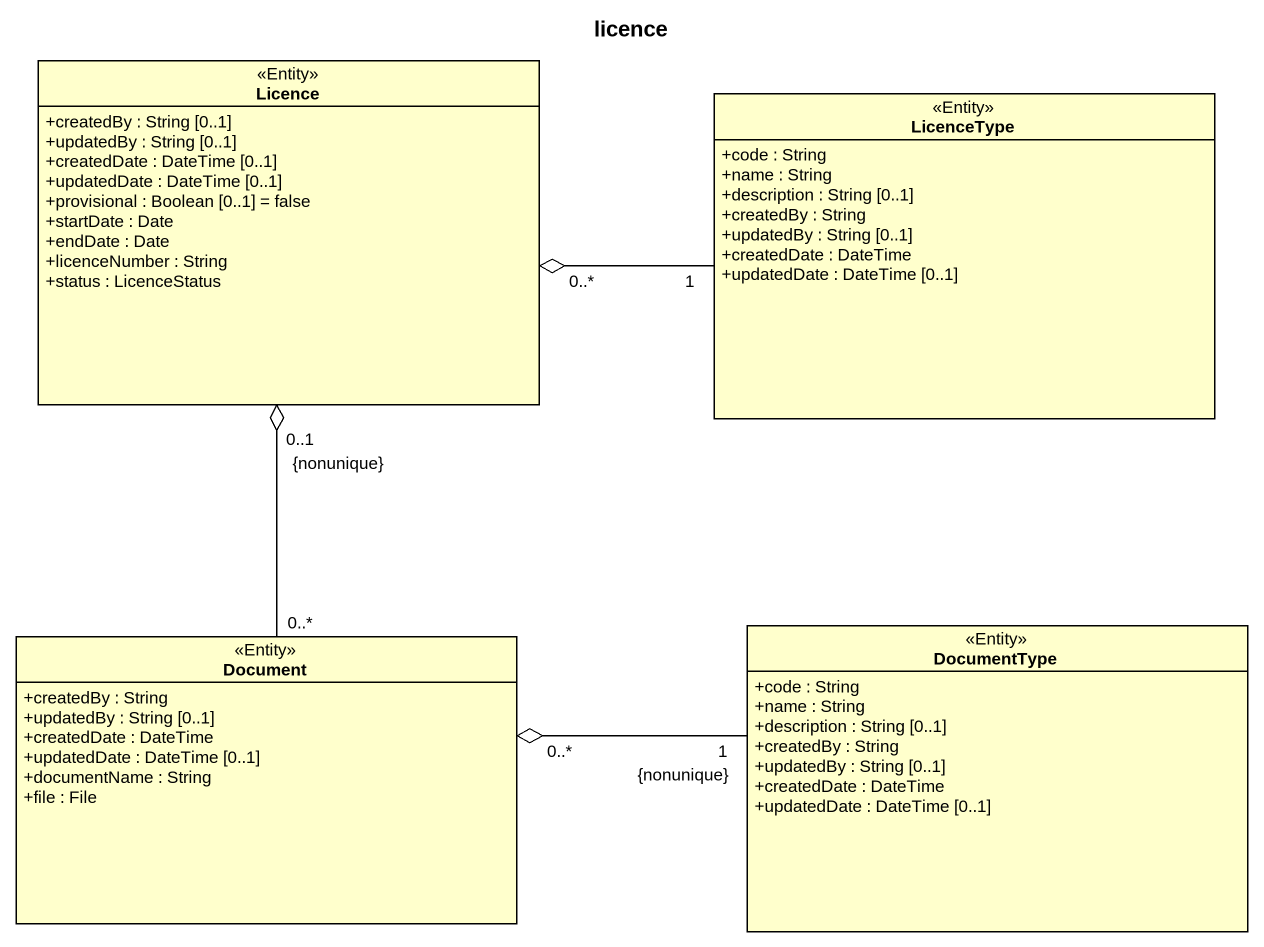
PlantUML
@startuml
title licence
hide circle
hide empty members
skinparam classAttributeIconSize 0
class Licence <<Entity>> {
  +createdBy : String [0..1]
  +updatedBy : String [0..1]
  +createdDate : DateTime [0..1]
  +updatedDate : DateTime [0..1]
  +provisional : Boolean [0..1] = false
  +startDate : Date
  +endDate : Date
  +licenceNumber : String
  +status : LicenceStatus
}
class LicenceType <<Entity>> {
  +code : String
  +name : String
  +description : String [0..1]
  +createdBy : String
  +updatedBy : String [0..1]
  +createdDate : DateTime
  +updatedDate : DateTime [0..1]
}
class Document <<Entity>> {
  +createdBy : String
  +updatedBy : String [0..1]
  +createdDate : DateTime
  +updatedDate : DateTime [0..1]
  +documentName : String
  +file : File
}
class DocumentType <<Entity>> {
  +code : String
  +name : String
  +description : String [0..1]
  +createdBy : String
  +updatedBy : String [0..1]
  +createdDate : DateTime
  +updatedDate : DateTime [0..1]
}
Licence "0..*" o-right- "1" LicenceType
Licence "0..1\n{nonunique}" o-- "0..*" Document
Document "0..*" o-right- "1\n{nonunique}" DocumentType
@enduml
